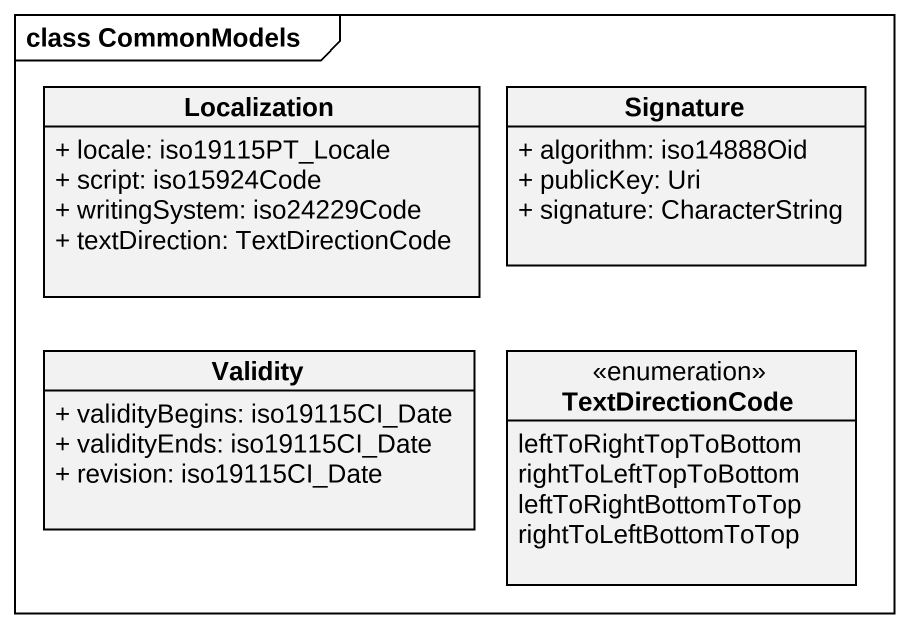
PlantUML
@startuml
mainframe class CommonModels
hide circle
hide empty members
skinparam classAttributeIconSize 0
class Localization {
  + locale: iso19115PT_Locale
  + script: iso15924Code
  + writingSystem: iso24229Code
  + textDirection: TextDirectionCode
}
class Signature {
  + algorithm: iso14888Oid
  + publicKey: Uri
  + signature: CharacterString
}
class Validity {
  + validityBegins: iso19115CI_Date
  + validityEnds: iso19115CI_Date
  + revision: iso19115CI_Date
}
enum TextDirectionCode {
  leftToRightTopToBottom
  rightToLeftTopToBottom
  leftToRightBottomToTop
  rightToLeftBottomToTop
}
@enduml
